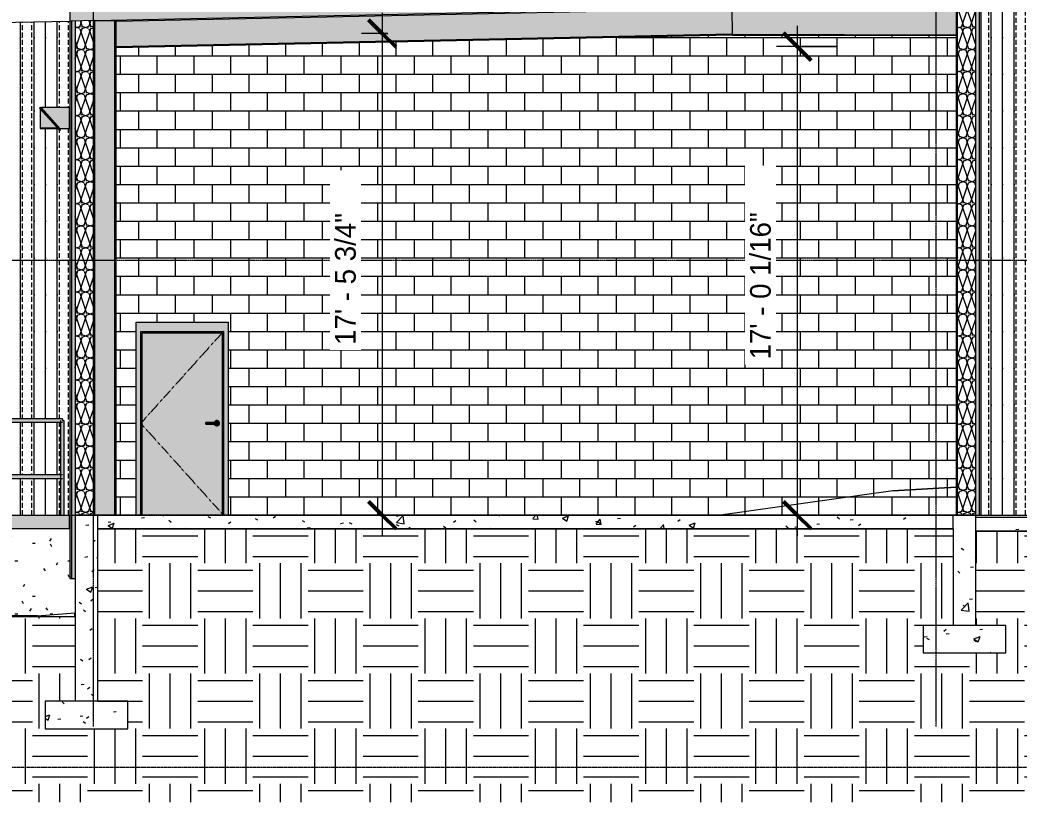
# Model space of a CAD drawing. Header units: inches. Extents: x -12060 to -7983, y -201 to 456.
# Drawn here: x -9318.7 to -8883.7, y -124.9 to 215.6 of the extents above; entities that cross this region are included whole.
import ezdxf

# ---------------------------------------------------------------- set-up
doc = ezdxf.new("R2010")
doc.units = ezdxf.units.IN
doc.header["$MEASUREMENT"] = 0
for name, pattern in [('Aligning Line 1_8_', [0.25, 0.125, -0.125]), ('Dash 1_16_', [0.125, 0.0625, -0.0625]), ('Grid Line 1_2_', [0.875, 0.5, -0.125, 0.125, -0.125])]:
    doc.linetypes.add(name, pattern=pattern)
for name, color, linetype, lineweight in [('A-ANNO-DIMS', 211, 'Continuous', 9), ('A-ANNO-DIMS-96', 211, 'Continuous', 9), ('A-DOOR', 31, 'Continuous', 13), ('A-DOOR-FRAM', 31, 'Continuous', 13), ('A-FLOR-HRAL', 11, 'Continuous', 9), ('A-FLOR-LEVL', 51, 'Continuous', 9), ('A-ROOF', 132, 'Continuous', 13), ('A-ROOF-PATT', 132, 'Continuous', 9), ('A-WALL', 113, 'Continuous', 13), ('A-WALL-PATT', 111, 'Continuous', 13), ('C-BLDG-PADS', 91, 'Continuous', 13), ('C-TOPO', 7, 'Continuous', 9), ('E-LITE-EQPM', 33, 'Continuous', 9), ('G-ANNO-SYMB', 111, 'Aligning Line 1_8_', 9), ('S-BEAM', 12, 'Continuous', 13), ('S-COLS', 52, 'Continuous', 13), ('S-FNDN', 32, 'Continuous', 13), ('S-GRID', 1, 'Continuous', 9)]:
    doc.layers.add(name, color=color, linetype=linetype, lineweight=lineweight)
doc.styles.add('Century Gothic_1', font='ufonts.com_century-gothic.ttf', dxfattribs={"height": 9})
doc.dimstyles.new('OD__1_16__Tol__', dxfattribs={"dimscale": 12, "dimtxt": 9.397514, "dimasz": 1, "dimexe": 0.75, "dimexo": 0.5, "dimgap": 0.75, "dimtad": 1, "dimdec": 4, "dimrnd": 0.0625, "dimzin": 3, "dimdsep": 46, "dimlunit": 4, "dimtxsty": 'Century Gothic_1', "dimblk1": 'OBLIQUE', "dimblk2": 'OBLIQUE', "dimsah": 1, "dimcen": 0.09, "dimdle": 0.75, "dimazin": 0, "dimtfac": 1, "dimtdec": 4, "dimtix": 1, "dimtmove": 0, "dimatfit": 3, "dimfxl": 1, "dimtvp": 1, "dimtfill": 1, "dimfrac": 2, "dimtolj": 1, "dimtzin": 0, "dimarcsym": 2})
pattern_1 = [(161.57, (-8928.8305, 126.48), (-3.8399538, -1.54e-05), [0, -27.322, 3.034, 0]), (18.43, (-8929.7905, 126.48), (-3.8399538, 1.54e-05), [0, -27.322, 3.034, 0]), (108.43, (-8928.8305, 126.48), (1.919622, -9.6005246), [9.106, -21.25]), (71.57, (-8929.7905, 126.48), (1.919622, 9.6005246), [9.106, -21.25])]
pattern_2 = [(50, (-8929.31, 126), (27.5427, -2.4099), [2.88, -31.68]), (355, (-8929.31, 126), (-5.3278, 28.8843), [2.304, -25.344]), (100.451, (-8927.016, 125.8), (22.2153, 26.4739), [2.448, -26.924]), (46.184, (-8929.31, 133.68), (40.9819, -6.3564), [4.32, -47.52]), (96.636, (-8925.896, 133.15), (35.8907, 37.4062), [3.671, -40.386]), (351.184, (-8929.31, 133.68), (35.891, 37.4062), [3.456, -38.016]), (21, (-8925.47, 131.76), (22.921, -15.4607), [2.88, -31.68]), (326, (-8925.47, 131.76), (9.3435, 27.8457), [2.304, -25.344]), (71.451, (-8923.56, 130.472), (32.2648, 12.3844), [2.448, -26.924]), (37.5, (-8929.311, 126), (0.46686, 12.7827), [1.267, -23.77, 1.267, -24.461, -25.44]), (37.5, (-8929.311, 126), (0.46686, 12.7827), [-50.765, 1.267, -24.173]), (7.5, (-8929.31, 126), (10.1016, 15.1451), [1.267, -13.402, 1.267, -23.194, -9.696]), (7.5, (-8929.31, 126), (10.1016, 15.1451), [-39.13, 1.267, -8.429]), (327.5, (-8937.874, 126), (20.49916, -0.86578), [1.267, -8.333, 1.267, -28.685, -39.744]), (327.5, (-8937.874, 126), (20.49916, -0.86578), [-39.552, 1.267, -38.477]), (317.5, (-8941.714, 126), (22.3948, 3.8443), [1.267, -11.213, 1.267, -18.624, -28.224]), (317.5, (-8941.714, 126), (22.3948, 3.8443), [-32.371, 1.267, -26.957])]
pattern_3 = [(0, (-8929.31, 126), (24, 24), [24, -24]), (0, (-8929.31, 135), (24, 24), [24, -24]), (0, (-8929.31, 144), (24, 24), [24, -24]), (90, (-8926.31, 147), (-24, 24), [24, -24]), (90, (-8917.31, 147), (-24, 24), [24, -24]), (90, (-8908.31, 147), (-24, 24), [24, -24])]
pattern_4 = [(0, (-8929.3105, 126), (0, 4.798), []), (315, (-8929.3105, 126), (4.798427, 0), [6.786, -6.786]), (45, (-8929.3105, 126), (4.798427, 0), [6.786, -6.786])]

# ---------------------------------------------------------------- blocks, each defined once
blk = doc.blocks.new('Railing - Lapeyre - 1 1_2_ Post-1355937-BUILDING SECTION - NORTH_SOUTH - LOOKING EAST - _REPAIR GARAGE')
at = {"layer": 'A-FLOR-HRAL'}
h = blk.add_hatch(color=253, dxfattribs=at)
h.paths.add_polyline_path([(-11501.48, 0), (-11500.73, 0), (-11500.75, 16.73), (-11501.48, 16)], flags=0)
h.paths.add_polyline_path([(-11500.73, 16.75), (-11500.75, 41.23), (-11501.48, 40.5), (-11501.45, 17.47), (-11500.75, 16.77)], flags=0)
h = blk.add_hatch(color=253, dxfattribs=at)
h.paths.add_polyline_path([(-11499.98, 0), (-11500.01, 16.03), (-11500.73, 16.73), (-11500.73, 0), (-11499.98, 0)], flags=0)
h.paths.add_polyline_path([(-11500.73, 16.75), (-11499.98, 17.5), (-11500, 40.53), (-11500.73, 41.23), (-11500.73, 16.77)], flags=0)
at = {"layer": 'A-FLOR-HRAL', "color": 8}
for p, q in [((-11501.48, 41.25), (-11501.48, 0)), ((-11499.98, 0), (-11499.98, 41.25))]:
    blk.add_line(p, q, dxfattribs=at)
blk = doc.blocks.new('Railing - Lapeyre - 1 1_2_ Post-V4-BUILDING SECTION - NORTH_SOUTH - LOOKING EAST - _REPAIR GARAGE')
at = {"layer": 'A-FLOR-HRAL'}
h = blk.add_hatch(color=253, dxfattribs=at)
h.paths.add_polyline_path([(-11813.9, 0), (-11812.4, 0), (-11812.42, 16), (-11813.36, 16.03), (-11813.6, 16.16), (-11813.74, 16.3), (-11813.83, 16.47), (-11813.88, 16.66), (-11813.9, 16.56), (-11813.9, 1.94)], flags=0)
h.paths.add_polyline_path([(-11813.9, 16.75), (-11813.83, 17.03), (-11813.74, 17.2), (-11813.6, 17.34), (-11813.44, 17.43), (-11813.25, 17.49), (-11812.87, 17.5), (-11812.4, 17.5), (-11812.42, 40.5), (-11813.34, 40.53), (-11813.65, 40.7), (-11813.74, 40.8), (-11813.85, 41), (-11813.87, 41.06), (-11813.9, 41), (-11813.9, 16.88)], flags=0)
at = {"layer": 'A-FLOR-HRAL', "color": 8}
for p, q in [((-11813.9, 41.25), (-11813.9, 0)), ((-11812.4, 17.5), (-11812.4, 40.5)), ((-11812.4, 0), (-11812.4, 16))]:
    blk.add_line(p, q, dxfattribs=at)
blk = doc.blocks.new('Railing - Lapeyre - 1 1_2_ Post-V5-BUILDING SECTION - NORTH_SOUTH - LOOKING EAST - _REPAIR GARAGE')
at = {"layer": 'A-FLOR-HRAL'}
h = blk.add_hatch(color=253, dxfattribs=at)
h.paths.add_polyline_path([(-11462.65, 0), (-11461.9, 0), (-11461.9, 16.75), (-11462.65, 16)], flags=0)
h.paths.add_polyline_path([(-11461.9, 16.75), (-11461.9, 41.25), (-11462.65, 40.5), (-11462.62, 17.47), (-11462, 16.85)], flags=0)
blk.add_hatch(color=253, dxfattribs=at).paths.add_polyline_path([(-11461.15, 0), (-11461.15, 0), (-11461.17, 41.25), (-11461.9, 41.25), (-11461.9, 0), (-11461.17, 0)], flags=0)
at = {"layer": 'A-FLOR-HRAL', "color": 8}
for p, q in [((-11462.65, 41.25), (-11462.65, 0)), ((-11461.9, 41.25), (-11461.15, 41.25)), ((-11461.15, 0), (-11461.15, 41.25))]:
    blk.add_line(p, q, dxfattribs=at)
blk = doc.blocks.new('Railing - Railing-1339868-BUILDING SECTION - NORTH_SOUTH - LOOKING EAST - _REPAIR GARAGE')
at = {"layer": 'A-FLOR-HRAL'}
blk.add_hatch(color=253, dxfattribs=at).paths.add_polyline_path([(-11461.9, 41.25), (-11461.9, 42), (-11813.34, 41.97), (-11813.52, 41.9), (-11813.74, 41.7), (-11813.79, 41.62), (-11813.87, 41.44), (-11813.9, 41.25), (-11466.49, 41.25)], flags=0)
h = blk.add_hatch(color=253, dxfattribs=at)
h.paths.add_polyline_path([(-11500.73, 41.25), (-11499.98, 40.5), (-11462.62, 40.53), (-11461.9, 41.25), (-11500.53, 41.25)], flags=0)
h.paths.add_polyline_path([(-11539.56, 41.25), (-11538.81, 40.5), (-11501.45, 40.53), (-11500.73, 41.25), (-11539.37, 41.25)], flags=0)
h.paths.add_polyline_path([(-11578.4, 41.25), (-11577.65, 40.5), (-11540.29, 40.53), (-11539.56, 41.25), (-11578.2, 41.25)], flags=0)
h.paths.add_polyline_path([(-11617.23, 41.25), (-11616.48, 40.5), (-11579.12, 40.53), (-11578.4, 41.25), (-11617.03, 41.25)], flags=0)
h.paths.add_polyline_path([(-11656.06, 41.25), (-11655.31, 40.5), (-11617.95, 40.53), (-11617.23, 41.25), (-11655.87, 41.25)], flags=0)
h.paths.add_polyline_path([(-11692.94, 40.5), (-11656.79, 40.53), (-11656.06, 41.25), (-11694.9, 41.25), (-11694.15, 40.5), (-11693.66, 40.5)], flags=0)
h.paths.add_polyline_path([(-11733.73, 41.25), (-11732.98, 40.5), (-11695.62, 40.53), (-11694.9, 41.25), (-11733.53, 41.25)], flags=0)
h.paths.add_polyline_path([(-11772.56, 41.25), (-11771.81, 40.5), (-11734.44, 40.54), (-11733.73, 41.25), (-11772.37, 41.25)], flags=0)
h.paths.add_polyline_path([(-11813.14, 40.5), (-11773.28, 40.53), (-11772.56, 41.25), (-11813.9, 41.25), (-11813.85, 41), (-11813.74, 40.8), (-11813.65, 40.7), (-11813.52, 40.6), (-11813.34, 40.53), (-11813.15, 40.5)], flags=0)
h = blk.add_hatch(color=253, dxfattribs=at)
h.paths.add_polyline_path([(-11461.9, 16.75), (-11462.7, 17.5), (-11500, 17.47), (-11500.73, 16.75), (-11472.98, 16.75)], flags=0)
h.paths.add_polyline_path([(-11539.56, 16.75), (-11500.75, 16.77), (-11501.48, 17.5), (-11538.84, 17.47), (-11539.52, 16.79)], flags=0)
h.paths.add_polyline_path([(-11578.4, 16.75), (-11539.6, 16.79), (-11540.31, 17.5), (-11577.67, 17.47), (-11578.33, 16.81)], flags=0)
h.paths.add_polyline_path([(-11617.23, 16.75), (-11578.4, 16.75), (-11579.15, 17.5), (-11616.5, 17.47), (-11617.14, 16.84)], flags=0)
h.paths.add_polyline_path([(-11628.76, 16.75), (-11617.23, 16.75), (-11617.98, 17.5), (-11655.34, 17.47), (-11656.06, 16.75), (-11641.74, 16.75)], flags=0)
h.paths.add_polyline_path([(-11694.9, 16.75), (-11656.06, 16.75), (-11656.81, 17.5), (-11694.17, 17.47), (-11694.77, 16.88)], flags=0)
h.paths.add_polyline_path([(-11733.73, 16.75), (-11694.9, 16.75), (-11695.65, 17.5), (-11733.02, 17.46), (-11733.58, 16.9)], flags=0)
h.paths.add_polyline_path([(-11772.56, 16.75), (-11733.73, 16.75), (-11734.48, 17.5), (-11771.85, 17.47), (-11772.39, 16.92)], flags=0)
h.paths.add_polyline_path([(-11813.9, 16.75), (-11772.56, 16.75), (-11773.31, 17.5), (-11813.34, 17.47), (-11813.52, 17.4), (-11813.74, 17.2), (-11813.79, 17.13), (-11813.87, 16.94)], flags=0)
h = blk.add_hatch(color=253, dxfattribs=at)
h.paths.add_polyline_path([(-11500.73, 16.75), (-11499.98, 16), (-11462.61, 16.03), (-11461.9, 16.75), (-11498.94, 16.75)], flags=0)
h.paths.add_polyline_path([(-11539.56, 16.75), (-11538.81, 16), (-11501.45, 16.03), (-11500.73, 16.75), (-11537.89, 16.75)], flags=0)
h.paths.add_polyline_path([(-11578.4, 16.75), (-11577.65, 16), (-11540.28, 16.03), (-11539.56, 16.75), (-11576.83, 16.75)], flags=0)
h.paths.add_polyline_path([(-11617.23, 16.75), (-11616.48, 16), (-11579.11, 16.03), (-11578.4, 16.75), (-11615.77, 16.75)], flags=0)
h.paths.add_polyline_path([(-11656.06, 16.75), (-11655.31, 16), (-11617.95, 16.03), (-11617.23, 16.75), (-11654.72, 16.75)], flags=0)
h.paths.add_polyline_path([(-11686.03, 16), (-11656.78, 16.03), (-11656.06, 16.75), (-11694.9, 16.75), (-11694.15, 16)], flags=0)
h.paths.add_polyline_path([(-11719.62, 16), (-11695.61, 16.03), (-11694.9, 16.75), (-11733.73, 16.75), (-11732.98, 16)], flags=0)
h.paths.add_polyline_path([(-11772.56, 16.75), (-11771.81, 16), (-11734.44, 16.04), (-11733.73, 16.75), (-11771.55, 16.75)], flags=0)
h.paths.add_polyline_path([(-11813.15, 16), (-11773.28, 16.03), (-11772.56, 16.75), (-11813.9, 16.75), (-11813.87, 16.56), (-11813.74, 16.3), (-11813.68, 16.22), (-11813.52, 16.1), (-11813.24, 16.01)], flags=0)
at = {"layer": 'A-FLOR-HRAL', "color": 8}
for p, q in [((-11461.9, 42), (-11813.15, 42)), ((-11813.15, 40.5), (-11461.9, 40.5)), ((-11461.9, 42), (-11461.9, 41.25)), ((-11461.9, 17.5), (-11813.15, 17.5)), ((-11813.15, 16), (-11461.9, 16))]:
    blk.add_line(p, q, dxfattribs=at)
for points, knots in [([(-11813.9, 41.25), (-11813.9, 41.32), (-11813.88, 41.41), (-11813.84, 41.54), (-11813.8, 41.63), (-11813.75, 41.69), (-11813.71, 41.74), (-11813.66, 41.79), (-11813.6, 41.85), (-11813.54, 41.89), (-11813.48, 41.92), (-11813.43, 41.94), (-11813.39, 41.96), (-11813.34, 41.97), (-11813.29, 41.99), (-11813.24, 41.99), (-11813.19, 42), (-11813.16, 42), (-11813.15, 42)], [0, 0, 0, 0, 0.0833333, 0.125, 0.1666667, 0.2083333, 0.2291667, 0.25, 0.2916667, 0.3333333, 0.3541667, 0.375, 0.3958333, 0.4166667, 0.4375, 0.4583333, 0.4791667, 0.5, 0.5, 0.5, 0.5]), ([(-11813.15, 40.5), (-11813.16, 40.5), (-11813.19, 40.5), (-11813.24, 40.51), (-11813.29, 40.51), (-11813.34, 40.53), (-11813.39, 40.54), (-11813.43, 40.56), (-11813.48, 40.58), (-11813.52, 40.6), (-11813.56, 40.63), (-11813.62, 40.66), (-11813.66, 40.71), (-11813.71, 40.76), (-11813.75, 40.81), (-11813.8, 40.87), (-11813.84, 40.96), (-11813.88, 41.09), (-11813.9, 41.18), (-11813.9, 41.25)], [0.5, 0.5, 0.5, 0.5, 0.5208333, 0.5416667, 0.5625, 0.5833333, 0.6041667, 0.625, 0.6458333, 0.6666667, 0.6875, 0.7083333, 0.75, 0.7708333, 0.7916667, 0.8333333, 0.875, 0.9166667, 1, 1, 1, 1]), ([(-11813.9, 16.75), (-11813.9, 16.82), (-11813.88, 16.91), (-11813.84, 17.04), (-11813.8, 17.13), (-11813.75, 17.19), (-11813.71, 17.24), (-11813.66, 17.29), (-11813.6, 17.35), (-11813.54, 17.39), (-11813.48, 17.42), (-11813.43, 17.44), (-11813.39, 17.46), (-11813.34, 17.47), (-11813.29, 17.49), (-11813.24, 17.49), (-11813.19, 17.5), (-11813.16, 17.5), (-11813.15, 17.5)], [0, 0, 0, 0, 0.0833333, 0.125, 0.1666667, 0.2083333, 0.2291667, 0.25, 0.2916667, 0.3333333, 0.3541667, 0.375, 0.3958333, 0.4166667, 0.4375, 0.4583333, 0.4791667, 0.5, 0.5, 0.5, 0.5]), ([(-11813.15, 16), (-11813.16, 16), (-11813.19, 16), (-11813.24, 16.01), (-11813.29, 16.01), (-11813.34, 16.03), (-11813.39, 16.04), (-11813.43, 16.06), (-11813.48, 16.08), (-11813.52, 16.1), (-11813.56, 16.13), (-11813.62, 16.16), (-11813.66, 16.21), (-11813.71, 16.26), (-11813.75, 16.31), (-11813.8, 16.37), (-11813.84, 16.46), (-11813.88, 16.59), (-11813.9, 16.68), (-11813.9, 16.75)], [0.5, 0.5, 0.5, 0.5, 0.5208333, 0.5416667, 0.5625, 0.5833333, 0.6041667, 0.625, 0.6458333, 0.6666667, 0.6875, 0.7083333, 0.75, 0.7708333, 0.7916667, 0.8333333, 0.875, 0.9166667, 1, 1, 1, 1])]:
    blk.add_open_spline(points, degree=3, knots=knots, dxfattribs=at)
for name, p in [('Railing - Lapeyre - 1 1_2_ Post-V4-BUILDING SECTION - NORTH_SOUTH - LOOKING EAST - _REPAIR GARAGE', (0, 0)), ('Railing - Lapeyre - 1 1_2_ Post-1355937-BUILDING SECTION - NORTH_SOUTH - LOOKING EAST - _REPAIR GARAGE', (-271.83, 0)), ('Railing - Lapeyre - 1 1_2_ Post-1355937-BUILDING SECTION - NORTH_SOUTH - LOOKING EAST - _REPAIR GARAGE', (-233, 0)), ('Railing - Lapeyre - 1 1_2_ Post-1355937-BUILDING SECTION - NORTH_SOUTH - LOOKING EAST - _REPAIR GARAGE', (-194.17, 0)), ('Railing - Lapeyre - 1 1_2_ Post-1355937-BUILDING SECTION - NORTH_SOUTH - LOOKING EAST - _REPAIR GARAGE', (-155.33, 0)), ('Railing - Lapeyre - 1 1_2_ Post-1355937-BUILDING SECTION - NORTH_SOUTH - LOOKING EAST - _REPAIR GARAGE', (-116.5, 0)), ('Railing - Lapeyre - 1 1_2_ Post-1355937-BUILDING SECTION - NORTH_SOUTH - LOOKING EAST - _REPAIR GARAGE', (-77.67, 0)), ('Railing - Lapeyre - 1 1_2_ Post-1355937-BUILDING SECTION - NORTH_SOUTH - LOOKING EAST - _REPAIR GARAGE', (-38.83, 0)), ('Railing - Lapeyre - 1 1_2_ Post-1355937-BUILDING SECTION - NORTH_SOUTH - LOOKING EAST - _REPAIR GARAGE', (0, 0)), ('Railing - Lapeyre - 1 1_2_ Post-V5-BUILDING SECTION - NORTH_SOUTH - LOOKING EAST - _REPAIR GARAGE', (0, 0))]:
    blk.add_blockref(name, p)
blk = doc.blocks.new('Door-Passage-Single-Flush - 36_ x 80_-1602049-BUILDING SECTION - NORTH_SOUTH - LOOKING EAST - _REPAIR GARAGE')
at = {"layer": 'A-DOOR', "lineweight": 9}
h = blk.add_hatch(color=254, dxfattribs=at)
h.paths.add_polyline_path([(-11392.39, 0), (-11392.39, 79.37), (-11427.14, 79.37), (-11427.14, 0), (-11408.07, 0)], flags=0)
h.paths.add_polyline_path([(-11394.62, 38.82), (-11394.92, 38.86), (-11395.21, 38.98), (-11395.45, 39.16), (-11395.64, 39.41), (-11395.74, 39.61), (-11399.44, 39.62), (-11399.44, 40.39), (-11395.72, 40.39), (-11395.55, 40.7), (-11395.45, 40.84), (-11395.09, 41.07), (-11394.92, 41.14), (-11394.62, 41.18), (-11394.31, 41.14), (-11394.02, 41.02), (-11393.68, 40.7), (-11393.59, 40.59), (-11393.47, 40.31), (-11393.43, 40), (-11393.47, 39.69), (-11393.59, 39.41), (-11393.78, 39.16), (-11394.02, 38.98), (-11394.31, 38.86)], flags=0)
for points in [[(-11395.3, 40), (-11395.32, 40.39), (-11399.44, 40.38), (-11399.44, 40), (-11395.8, 40)], [(-11395.79, 39.61), (-11395.3, 39.62), (-11395.3, 40), (-11399.44, 40), (-11399.44, 39.61), (-11395.8, 39.61)]]:
    blk.add_hatch(color=254, dxfattribs=at).paths.add_polyline_path(points, flags=0)
h = blk.add_hatch(color=254, dxfattribs=at)
h.paths.add_polyline_path([(-11394.62, 38.82), (-11394.31, 38.86), (-11394.02, 38.98), (-11393.78, 39.16), (-11393.59, 39.41), (-11393.47, 39.69), (-11393.43, 40), (-11393.47, 40.31), (-11393.68, 40.7), (-11393.78, 40.84), (-11394.02, 41.02), (-11394.31, 41.14), (-11394.62, 41.18), (-11394.92, 41.14), (-11395.21, 41.02), (-11395.55, 40.7), (-11395.64, 40.59), (-11395.71, 40.39), (-11395.09, 40.35), (-11394.97, 40.38), (-11394.61, 40.36), (-11394.42, 40.26), (-11394.37, 40.2), (-11394.37, 39.8), (-11394.54, 39.65), (-11394.72, 39.61), (-11395.09, 39.65), (-11395.49, 39.61), (-11395.72, 39.61), (-11395.64, 39.41), (-11395.45, 39.16), (-11395.09, 38.93), (-11394.92, 38.86)], flags=0)
h.paths.add_polyline_path([(-11395.3, 39.8), (-11395.24, 40), (-11395.3, 40.1), (-11395.3, 39.9)], flags=0)
h = blk.add_hatch(color=254, dxfattribs=at)
h.paths.add_polyline_path([(-11395.24, 40), (-11394.93, 40), (-11395.3, 40.34), (-11395.27, 40.1), (-11395.24, 40)], flags=0)
h.paths.add_polyline_path([(-11394.61, 40), (-11394.35, 40), (-11394.42, 40.26), (-11394.54, 40.35), (-11394.73, 40.39), (-11395.09, 40.35), (-11395.25, 40.34), (-11394.93, 40), (-11394.63, 40)], flags=0)
h = blk.add_hatch(color=254, dxfattribs=at)
h.paths.add_polyline_path([(-11394.71, 39.61), (-11394.42, 39.74), (-11394.37, 39.88), (-11394.39, 40), (-11394.93, 40), (-11395.23, 39.62), (-11394.97, 39.62), (-11394.72, 39.61)], flags=0)
h.paths.add_polyline_path([(-11395.3, 39.62), (-11394.93, 40), (-11395.24, 40), (-11395.3, 39.66)], flags=0)
at = {"layer": 'A-DOOR-FRAM', "lineweight": 9}
for points in [[(-11389.76, 0), (-11389.76, 84), (-11429.76, 84), (-11429.76, 0), (-11427.76, 0), (-11427.76, 80), (-11391.76, 80), (-11391.76, 0)], [(-11391.76, 0), (-11391.76, 80), (-11427.76, 80), (-11427.76, 0), (-11427.14, 0), (-11427.14, 79.37), (-11392.39, 79.37), (-11392.39, 0)]]:
    blk.add_hatch(color=254, dxfattribs=at).paths.add_polyline_path(points, flags=0)
at = {"layer": 'A-DOOR', "color": 8, "linetype": 'Dash 1_16_', "lineweight": 9}
for p, q in [((-11391.76, 80), (-11427.76, 40)), ((-11427.76, 40), (-11391.76, 0))]:
    blk.add_line(p, q, dxfattribs=at)
at = {"layer": 'A-DOOR', "color": 8, "lineweight": 9}
for p, q in [((-11395.3, 40.39), (-11399.44, 40.39)), ((-11399.44, 40), (-11399.44, 40.39)), ((-11399.44, 39.61), (-11399.44, 40)), ((-11399.44, 39.61), (-11395.3, 39.61))]:
    blk.add_line(p, q, dxfattribs=at)
at = {"layer": 'A-DOOR', "color": 8, "lineweight": 9, "flags": 128}
for points in [[(-11394.71, 40.39), (-11394.71, 40.39), (-11394.72, 40.39), (-11394.72, 40.39), (-11394.72, 40.39), (-11394.73, 40.39), (-11394.73, 40.39), (-11394.74, 40.39), (-11394.74, 40.39), (-11394.75, 40.39), (-11394.76, 40.39), (-11394.77, 40.39), (-11394.78, 40.39), (-11394.79, 40.39), (-11394.8, 40.39), (-11394.82, 40.39), (-11394.83, 40.39), (-11394.85, 40.39), (-11394.86, 40.39), (-11394.88, 40.39), (-11394.89, 40.39), (-11394.91, 40.39), (-11394.93, 40.39), (-11394.95, 40.39), (-11394.97, 40.39), (-11394.99, 40.39), (-11395.01, 40.39), (-11395.03, 40.39), (-11395.05, 40.39), (-11395.07, 40.39), (-11395.09, 40.39), (-11395.11, 40.39), (-11395.13, 40.39), (-11395.16, 40.39), (-11395.18, 40.39), (-11395.2, 40.39), (-11395.23, 40.39), (-11395.25, 40.39), (-11395.27, 40.39), (-11395.3, 40.39), (-11395.3, 40.39)], [(-11395.3, 39.61), (-11395.28, 39.61), (-11395.26, 39.61), (-11395.23, 39.61), (-11395.21, 39.61), (-11395.19, 39.61), (-11395.16, 39.61), (-11395.14, 39.61), (-11395.12, 39.61), (-11395.1, 39.61), (-11395.07, 39.61), (-11395.05, 39.61), (-11395.03, 39.61), (-11395.01, 39.61), (-11394.99, 39.61), (-11394.97, 39.61), (-11394.95, 39.61), (-11394.93, 39.61), (-11394.91, 39.61), (-11394.9, 39.61), (-11394.88, 39.61), (-11394.86, 39.61), (-11394.85, 39.61), (-11394.83, 39.61), (-11394.82, 39.61), (-11394.81, 39.61), (-11394.8, 39.61), (-11394.78, 39.61), (-11394.77, 39.61), (-11394.76, 39.61), (-11394.75, 39.61), (-11394.75, 39.61), (-11394.74, 39.61), (-11394.73, 39.61), (-11394.73, 39.61), (-11394.72, 39.61), (-11394.72, 39.61), (-11394.72, 39.61), (-11394.71, 39.61), (-11394.71, 39.61)]]:
    blk.add_lwpolyline(points, dxfattribs=at)
at = {"layer": 'A-DOOR', "color": 8, "lineweight": 9}
for centre, radius, start, end in [((-11394.62, 40), 1.18, 360, 160.3657), ((-11394.62, 40), 1.18, 199.5633, 360), ((-11394.71, 40), 0.394, 75, 90), ((-11394.71, 40), 0.394, 270, 285), ((-11394.71, 40), 0.394, 0, 30), ((-11394.71, 40), 0.394, 330, 0)]:
    blk.add_arc(centre, radius, start, end, dxfattribs=at)
at = {"layer": 'A-DOOR-FRAM', "color": 8, "lineweight": 9}
for p, q in [((-11427.76, 0), (-11427.76, 80)), ((-11427.76, 80), (-11391.76, 80)), ((-11427.14, 0), (-11427.14, 79.37)), ((-11427.14, 79.37), (-11392.39, 79.37)), ((-11392.39, 79.37), (-11392.39, 0)), ((-11391.76, 80), (-11391.76, 0))]:
    blk.add_line(p, q, dxfattribs=at)
blk = doc.blocks.new('Pathway_Cooper_Streetworks_WKP_Pak_Glass - Pathway_Cooper_Streetworks_WKP_Pak_Glass-V10-BUILDING SECTION - NORTH_SOUTH - LOOKING EAST - _REPAIR GARAGE')
at = {"layer": 'E-LITE-EQPM'}
for color, points in [(10, [(-11463.07, 167.52), (-11462.7, 167.85), (-11471.45, 177.56), (-11471.81, 177.24), (-11463.8, 168.34)]), (8, [(-11463.89, 168.44), (-11471.47, 176.85), (-11471.52, 176.83), (-11471.52, 168.44), (-11468.41, 168.44)]), (10, [(-11462.99, 168.17), (-11462.87, 168.29), (-11471.04, 177.36), (-11471.16, 177.24), (-11463.14, 168.34)]), (10, [(-11462.87, 168.34), (-11458.77, 168.34), (-11458.77, 177.46), (-11471.13, 177.46), (-11462.91, 168.34)])]:
    blk.add_hatch(color=color, dxfattribs=at).paths.add_polyline_path(points, flags=0)
at = {"layer": 'E-LITE-EQPM', "color": 8}
for p, q in [((-11471.45, 177.56), (-11471.81, 177.24)), ((-11471.81, 177.24), (-11463.07, 167.52)), ((-11471.47, 176.85), (-11471.52, 176.83)), ((-11471.47, 176.85), (-11471.52, 176.83)), ((-11471.52, 176.83), (-11471.52, 168.44)), ((-11471.52, 176.83), (-11471.52, 168.44)), ((-11462.7, 167.85), (-11471.45, 177.56)), ((-11471.42, 168.54), (-11471.42, 176.8)), ((-11471.03, 177.36), (-11471.16, 177.24)), ((-11458.77, 177.46), (-11471.13, 177.46)), ((-11471.13, 177.46), (-11471.03, 177.36)), ((-11462.87, 168.29), (-11471.03, 177.36)), ((-11458.77, 168.34), (-11458.77, 177.46)), ((-11471.52, 168.44), (-11463.89, 168.44)), ((-11471.52, 168.44), (-11463.89, 168.44)), ((-11463.98, 168.54), (-11471.42, 168.54)), ((-11462.7, 167.85), (-11463.07, 167.52)), ((-11462.87, 168.29), (-11462.99, 168.17)), ((-11462.91, 168.34), (-11458.77, 168.34))]:
    blk.add_line(p, q, dxfattribs=at)
blk = doc.blocks.new('W-Wide Flange - GIRDER - T_B_D_ - 2-1597228-BUILDING SECTION - NORTH_SOUTH - LOOKING EAST - _REPAIR GARAGE')
at = {"layer": 'S-BEAM', "lineweight": 9}
for points in [[(-11438.54, 214.98), (-11170.52, 220.56), (-11170.53, 221.14), (-11438.67, 215.55), (-11438.64, 215.35), (-11438.54, 215.35)], [(-11438.54, 214.18), (-11170.5, 219.76), (-11170.53, 220.56), (-11438.54, 214.98), (-11438.54, 214.46), (-11438.54, 214.46), (-11438.54, 214.32)], [(-11438.44, 204.83), (-11170.31, 210.42), (-11170.52, 219.76), (-11438.54, 214.18), (-11438.54, 209.5)], [(-11438.43, 204.03), (-11170.29, 209.62), (-11170.31, 210.42), (-11438.44, 204.83), (-11438.43, 204.09)], [(-11438.41, 203.45), (-11170.28, 209.04), (-11170.29, 209.62), (-11438.43, 204.03)]]:
    blk.add_hatch(color=254, dxfattribs=at).paths.add_polyline_path(points, flags=0)
at = {"layer": 'S-BEAM', "color": 8, "lineweight": 9}
for p, q in [((-11170.52, 220.56), (-11438.54, 214.98)), ((-11170.53, 221.14), (-11170.52, 220.56)), ((-11170.52, 220.56), (-11170.5, 219.76)), ((-11170.5, 219.76), (-11170.31, 210.42)), ((-11438.66, 215.35), (-11438.67, 215.55)), ((-11438.44, 204.83), (-11438.54, 209.5)), ((-11438.43, 204.03), (-11170.29, 209.62)), ((-11170.28, 209.04), (-11438.41, 203.45)), ((-11170.31, 210.42), (-11170.29, 209.62)), ((-11170.29, 209.62), (-11170.28, 209.04)), ((-11438.43, 204.03), (-11438.44, 204.83)), ((-11438.41, 203.45), (-11438.43, 204.03))]:
    blk.add_line(p, q, dxfattribs=at)
blk = doc.blocks.new('DIMBLOCK3-BUILDING SECTION - NORTH_SOUTH - LOOKING EAST - _REPAIR GARAGE')
at = {"layer": 'A-ANNO-DIMS-96'}
for p, q in [((-9160.98, 218.75), (-9160.98, -9)), ((-9158.5, 209.75), (-9169.98, 209.75)), ((-9160.98, 209.75), (-9158.5, 209.75)), ((-9158.5, 0), (-9169.98, 0)), ((-9160.98, 0), (-9158.5, 0))]:
    blk.add_line(p, q, dxfattribs=at)
at = {"layer": 'A-ANNO-DIMS-96', "lineweight": 50}
for p, q in [((-9160.98, 209.75), (-9166.98, 215.75)), ((-9160.98, 209.75), (-9154.98, 203.75)), ((-9160.98, 0), (-9166.98, 6)), ((-9160.98, 0), (-9154.98, -6))]:
    blk.add_line(p, q, dxfattribs=at)
at = {"layer": 'A-ANNO-DIMS-96', "color": 0, "insert": (-9181.52, 74.15), "char_height": 9, "width": 73.7481, "attachment_point": 1, "rotation": 90, "line_spacing_factor": 0.984502, "style": 'Century Gothic_1', "bg_fill": 3, "box_fill_scale": 1.25, "bg_fill_color": 256, "bg_fill_true_color": 13158600, "bg_fill_transparency": 0}
blk.add_mtext('17\' - 5 3/4"', dxfattribs=at)
blk = doc.blocks.new('_Oblique')
at = {"color": 0, "linetype": 'ByBlock', "lineweight": -2}
blk.add_line((-0.5, -0.5), (0.5, 0.5), dxfattribs=at)
blk = doc.blocks.new('DIMBLOCK4-BUILDING SECTION - NORTH_SOUTH - LOOKING EAST - _REPAIR GARAGE')
at = {"layer": 'A-ANNO-DIMS-96', "lineweight": 50}
for p, q in [((-8980.3, 204.05), (-8986.3, 210.05)), ((-8980.3, 204.05), (-8974.3, 198.05)), ((-8980.3, 0), (-8986.3, 6)), ((-8980.3, 0), (-8974.3, -6))]:
    blk.add_line(p, q, dxfattribs=at)
at = {"layer": 'A-ANNO-DIMS-96'}
for p, q in [((-8980.3, 213.05), (-8980.3, -9)), ((-8962.73, 204.05), (-8989.3, 204.05)), ((-8980.3, 204.05), (-8962.73, 204.05)), ((-8977.82, 0), (-8989.3, 0)), ((-8980.3, 0), (-8977.82, 0))]:
    blk.add_line(p, q, dxfattribs=at)
at = {"layer": 'A-ANNO-DIMS-96', "color": 0, "insert": (-9000.84, 67.79), "char_height": 9, "width": 82.1611, "attachment_point": 1, "rotation": 90, "line_spacing_factor": 0.984502, "style": 'Century Gothic_1', "bg_fill": 3, "box_fill_scale": 1.25, "bg_fill_color": 256, "bg_fill_true_color": 13158600, "bg_fill_transparency": 0}
blk.add_mtext('17\' - 0 1/16"', dxfattribs=at)

msp = doc.modelspace()

# ---------------------------------------------------------------- hatches: boundary and pattern name
at = {"layer": 'A-ROOF-PATT'}
h = msp.add_hatch(dxfattribs=at)
h.set_pattern_fill('FP_17', color=8, style=0, pattern_type=2)
h.set_pattern_definition(pattern_1)
h.paths.add_polyline_path([(-9296.9899, 215.13552), (-8900.23014, 223.40135), (-8900.23014, 231.40309), (-9296.9899, 223.13726), (-9296.9899, 215.15115)], flags=0)
at = {"layer": 'A-WALL'}
for points in [[(-8900.98014, 0), (-8900.98014, 223.38573), (-8902.48014, 223.35448), (-8902.48014, 0)], [(-9294.7399, -27.63512), (-9294.7399, 215.1824), (-9296.2399, 215.15115), (-9296.2399, -27.63512)]]:
    msp.add_hatch(color=252, dxfattribs=at).paths.add_polyline_path(points, flags=0)
at = {"layer": 'A-WALL', "lineweight": 9}
for points in [[(-8900.23014, 0), (-8900.23014, 223.40135), (-8900.98014, 223.38573), (-8900.98014, 0)], [(-9296.2399, -27.63512), (-9296.2399, 215.15115), (-9296.9899, 215.13552), (-9296.9899, -27.63512)]]:
    msp.add_hatch(color=254, dxfattribs=at).paths.add_polyline_path(points, flags=0)
at = {"layer": 'A-WALL-PATT', "lineweight": 9}
h = msp.add_hatch(dxfattribs=at)
h.set_pattern_fill('FP_20', color=9, style=0, pattern_type=2)
h.set_pattern_definition([(90, (-8639.928, 0), (-16, 1e-15), [16, 0, 0, 0]), (90, (-8645.928, 0), (-16, 1e-15), [16, 0, 0, 0]), (90, (-8644.928, 0), (-16, 1e-15), [2.143, -13.857]), (90, (-8650.928, 0), (-16, 1e-15), [16, 0, 0, 0]), (90, (-8644.928, 3.214), (-16, 1e-15), [2.143, -13.857]), (90, (-8644.928, 6.429), (-16, 1e-15), [2.143, -13.857]), (90, (-8644.928, 9.643), (-16, 1e-15), [2.143, -13.857]), (90, (-8644.928, 12.857), (-16, 1e-15), [2.143, -13.857]), (90, (-8640.928, 0), (-16, 1e-15), [2.143, -13.857]), (90, (-8640.928, 3.214), (-16, 1e-15), [2.143, -13.857]), (90, (-8640.928, 6.429), (-16, 1e-15), [2.143, -13.857]), (90, (-8640.928, 9.643), (-16, 1e-15), [2.143, -13.857]), (90, (-8640.928, 12.857), (-16, 1e-15), [2.143, -13.857])])
h.paths.add_polyline_path([(-8900.23014, 0), (-8843.3664, 0), (-8843.3664, 4), (-8841.3664, 4), (-8841.3664, 0), (-8781.3664, 0), (-8781.3664, 4), (-8779.3664, 4), (-8779.3664, 0), (-8753.3664, 0), (-8753.3664, 4), (-8751.3664, 4), (-8751.3664, 0), (-8691.3664, 0), (-8691.3664, 4), (-8689.3664, 4), (-8689.3664, 0), (-8645.4899, 0), (-8645.4899, 228.70844), (-8900.23014, 223.38573), (-8900.23014, 44.22658)], flags=0)
h.paths.add_polyline_path([(-8753.12411, 5), (-8757.3664, 5), (-8757.3664, 72), (-8685.3664, 72), (-8685.3664, 5), (-8751.3664, 5)], flags=0)
h.paths.add_polyline_path([(-8833.70954, 5), (-8847.3664, 5), (-8847.3664, 72), (-8775.3664, 72), (-8775.3664, 5), (-8831.01236, 5)], flags=0)
h.paths.add_polyline_path([(-8766.1774, 167.52387), (-8781.9274, 167.52387), (-8781.9274, 177.5633), (-8765.1774, 177.5633), (-8765.1774, 167.52387), (-8765.7774, 167.52387)], flags=0)
h = msp.add_hatch(dxfattribs=at)
h.set_pattern_fill('FP_23', color=8, style=0, pattern_type=2)
h.set_pattern_definition(pattern_4)
h.paths.add_polyline_path([(-8910.48014, 0), (-8910.48014, 223.18781), (-8910.98014, 223.13726), (-8910.98014, 0)], flags=0)
h = msp.add_hatch(dxfattribs=at)
h.set_pattern_fill('FP_17', color=8, style=0, pattern_type=2)
h.set_pattern_definition(pattern_1)
h.paths.add_polyline_path([(-8902.48014, 0), (-8902.48014, 223.35448), (-8910.48014, 223.17485), (-8910.48014, 0)], flags=0)
h = msp.add_hatch(dxfattribs=at)
h.set_pattern_fill('FP_19', color=9, style=0, pattern_type=2)
h.set_pattern_definition([(90, (-9280.553, 0), (-16, 1e-15), [16, 0, 0, 0]), (90, (-9286.553, 0), (-16, 1e-15), [16, 0, 0, 0]), (90, (-9285.553, 0), (-16, 1e-15), [2.143, -13.857]), (90, (-9291.553, 0), (-16, 1e-15), [16, 0, 0, 0]), (90, (-9285.553, 3.214), (-16, 1e-15), [2.143, -13.857]), (90, (-9285.553, 6.429), (-16, 1e-15), [2.143, -13.857]), (90, (-9285.553, 9.643), (-16, 1e-15), [2.143, -13.857]), (90, (-9285.553, 12.857), (-16, 1e-15), [2.143, -13.857]), (90, (-9281.553, 0), (-16, 1e-15), [2.143, -13.857]), (90, (-9281.553, 3.214), (-16, 1e-15), [2.143, -13.857]), (90, (-9281.553, 6.429), (-16, 1e-15), [2.143, -13.857]), (90, (-9281.553, 9.643), (-16, 1e-15), [2.143, -13.857]), (90, (-9281.553, 12.857), (-16, 1e-15), [2.143, -13.857])])
h.paths.add_polyline_path([(-9296.9899, 0), (-9296.9899, 215.13552), (-9345.1149, 214.13292), (-9345.1149, 42), (-9300.2399, 41.97444), (-9300.2399, 41.25), (-9299.4899, 41.24959), (-9299.4899, 0), (-9297.1149, 0)], flags=0)
h.paths.add_polyline_path([(-9345.1149, 0), (-9339.82323, 0), (-9339.82323, 16), (-9345.1149, 16)], flags=0)
h.paths.add_polyline_path([(-9338.32323, 0), (-9300.9899, 0), (-9300.9899, 16), (-9338.32323, 16)], flags=0)
h.paths.add_polyline_path([(-9311.32323, 17.5), (-9300.9899, 17.5), (-9300.9899, 40.5), (-9338.32323, 40.5), (-9338.32323, 17.5), (-9324.30461, 17.5)], flags=0)
h.paths.add_polyline_path([(-9339.82323, 17.5), (-9339.82323, 40.5), (-9345.1149, 40.5), (-9345.1149, 17.5), (-9343.77667, 17.5)], flags=0)
h.paths.add_polyline_path([(-9301.4105, 167.52387), (-9302.23399, 168.43845), (-9309.8649, 168.43845), (-9309.82234, 176.84679), (-9309.82792, 176.87237), (-9310.1569, 177.23774), (-9309.79533, 177.5633), (-9309.5059, 177.24185), (-9309.37953, 177.36032), (-9309.47097, 177.46189), (-9297.1149, 177.46189), (-9297.1149, 168.33689), (-9301.25479, 168.33689), (-9301.20966, 168.28677), (-9301.33836, 168.17088), (-9301.04892, 167.84943)], flags=0)
h = msp.add_hatch(dxfattribs=at)
h.set_pattern_fill('FP_17', color=8, style=0, pattern_type=2)
h.set_pattern_definition(pattern_1)
h.paths.add_polyline_path([(-9286.7399, 0), (-9286.7399, 215.34906), (-9294.7399, 215.1824), (-9294.7399, 0), (-9286.8649, 0)], flags=0)
h = msp.add_hatch(dxfattribs=at)
h.set_pattern_fill('FP_23', color=8, style=0, pattern_type=2)
h.set_pattern_definition(pattern_4)
h.paths.add_polyline_path([(-9286.7399, 0), (-9286.2399, 0), (-9286.2399, 215.35948), (-9286.7399, 215.34646), (-9286.7399, 1.93708)], flags=0)
h = msp.add_hatch(dxfattribs=at)
h.set_pattern_fill('FP_21', color=9, style=0, pattern_type=2)
h.set_pattern_definition([(0, (-8650.9275, 0), (0, 8), []), (90, (-8650.9275, 0), (-8, 8), [8, -8])])
h.paths.add_polyline_path([(-9268.10514, 0), (-9268.10514, 84), (-9228.10514, 84), (-9228.10514, 0), (-8911.10514, 0), (-8911.10514, 208.67766), (-9008.62176, 208.92179), (-9008.64109, 209.04016), (-9276.75842, 203.45439), (-9276.88443, 209.50307), (-9276.88443, 0), (-9272.37911, 0)], flags=0)
h.paths.add_polyline_path([(-9277.00617, 215.34646), (-9277.01045, 215.55176), (-9285.36048, 215.34646), (-9277.01045, 215.34646)], flags=0)
h = msp.add_hatch(dxfattribs=at)
h.set_pattern_fill('FP_14', color=8, style=0, pattern_type=2)
h.set_pattern_definition(pattern_2)
h.paths.add_polyline_path([(-9284.7399, -81), (-9284.7399, 0), (-9294.7399, 0), (-9294.7399, -81), (-9289.78828, -81)], flags=0)
h = msp.add_hatch(dxfattribs=at)
h.set_pattern_fill('FP_14', color=8, style=0, pattern_type=2)
h.set_pattern_definition(pattern_2)
h.paths.add_polyline_path([(-8912.03133, -48), (-8902.48014, -48), (-8902.48014, 0), (-8912.48014, 0), (-8912.48014, -48)], flags=0)
h = msp.add_hatch(dxfattribs=at)
h.set_pattern_fill('FP_15', color=9, style=0, pattern_type=2)
h.set_pattern_definition([(0, (-8929.3105, 126), (30.72, 7.68), [1.267, -21.773, 1.267, -21.773, -122.88]), (0, (-8929.3105, 126), (30.72, 7.68), [-46.08, 1.267, -44.813, 1.267, -21.773, -53.76]), (0, (-8929.3105, 126), (30.72, 7.68), [-115.2, 1.267, -14.093, 1.267, -37.133]), (120, (-8917.7905, 129.84), (-22.011075, 22.7643), [1.267, -21.773, 1.267, -21.773, -122.88]), (120, (-8917.7905, 129.84), (-22.011075, 22.7643), [-46.08, 1.267, -44.813, 1.267, -21.773, -53.76]), (120, (-8917.7905, 129.84), (-22.011075, 22.7643), [-115.2, 1.267, -14.093, 1.267, -37.133]), (240, (-8913.9505, 145.2), (-8.708925, -30.4443), [1.267, -21.773, 1.267, -21.773, -122.88]), (240, (-8913.9505, 145.2), (-8.708925, -30.4443), [-46.08, 1.267, -44.813, 1.267, -21.773, -53.76]), (240, (-8913.9505, 145.2), (-8.708925, -30.4443), [-115.2, 1.267, -14.093, 1.267, -37.133])])
h.paths.add_polyline_path([(-9654.7399, -45.21823), (-9642.64299, -45.19106), (-9602.86575, -43.837), (-9311.07474, -43.837), (-9294.7399, -42.48025), (-9294.7399, -27.63512), (-9296.9899, -27.63512), (-9296.9899, -6), (-9654.7399, -6), (-9654.7399, -44.722)], flags=0)
at = {"layer": 'C-BLDG-PADS'}
msp.add_hatch(color=255, dxfattribs=at).paths.add_polyline_path([(-9654.2399, -6), (-9297.1149, -6), (-9297.1149, 0), (-9654.2399, 0), (-9654.2399, -5.11117)], flags=0)
at = {"layer": 'C-BLDG-PADS', "lineweight": 9}
h = msp.add_hatch(dxfattribs=at)
h.set_pattern_fill('FP_14', style=0, pattern_type=2)
h.set_pattern_definition(pattern_2)
h.paths.add_polyline_path([(-9284.7399, -6), (-8912.48014, -6), (-8912.48014, 0), (-9284.7399, 0), (-9284.7399, -5.78301)], flags=0)
h = msp.add_hatch(dxfattribs=at)
h.set_pattern_fill('FP_14', style=0, pattern_type=2)
h.set_pattern_definition(pattern_2)
h.paths.add_polyline_path([(-8637.50794, -7), (-8461.94218, -7), (-8461.94218, -1), (-8902.48014, -1), (-8902.48001, -7), (-8645.4899, -7)], flags=0)
at = {"layer": 'C-TOPO'}
h = msp.add_hatch(dxfattribs=at)
h.set_pattern_fill('FP_22', color=8, style=0, pattern_type=2)
h.set_pattern_definition(pattern_3)
h.paths.add_polyline_path([(-9271.7399, -124.93142), (-8912.48014, -124.93142), (-8912.48014, -60), (-8925.48014, -60), (-8925.48014, -48), (-8912.48014, -48), (-8912.48014, -6.00628), (-9284.7399, -6.00628), (-9284.7399, -81), (-9271.7399, -81), (-9271.7399, -93), (-9284.7399, -93), (-9284.7399, -124.93142)], flags=0)
h = msp.add_hatch(dxfattribs=at)
h.set_pattern_fill('FP_22', color=8, style=0, pattern_type=2)
h.set_pattern_definition(pattern_3)
h.paths.add_polyline_path([(-8535.08211, -124.93142), (-8461.94218, -124.93142), (-8461.94218, -7.00628), (-8902.48014, -7.00628), (-8902.48014, -48), (-8889.48014, -48), (-8889.48014, -60), (-8902.48014, -60), (-8902.48014, -124.93142), (-8571.77368, -124.93142)], flags=0)
h = msp.add_hatch(dxfattribs=at)
h.set_pattern_fill('FP_22', color=8, style=0, pattern_type=2)
h.set_pattern_definition(pattern_3)
h.paths.add_polyline_path([(-9433.79531, -124.93142), (-9294.8649, -124.93142), (-9294.8649, -93), (-9307.7399, -93), (-9307.7399, -81), (-9294.8649, -81), (-9294.8649, -44.17042), (-9411.08514, -44.04461), (-9433.79531, -44.722), (-9765.67136, -45.46737), (-9765.67136, -124.93142), (-9557.96936, -124.93142)], flags=0)
h = msp.add_hatch(dxfattribs=at)
h.set_pattern_fill('FP_22', color=8, style=0, pattern_type=2)
h.set_pattern_definition(pattern_3)
h.paths.add_polyline_path([(-9284.7399, -124.93142), (-9284.7399, -93), (-9294.8649, -93), (-9294.8649, -124.93142), (-9288.99336, -124.93142)], flags=0)
h.paths.add_polyline_path([(-9294.8649, -81), (-9294.7399, -81), (-9294.7399, -44.16036), (-9294.8649, -44.17042), (-9294.8649, -68.54542)], flags=0)
h = msp.add_hatch(dxfattribs=at)
h.set_pattern_fill('FP_22', color=8, style=0, pattern_type=2)
h.set_pattern_definition(pattern_3)
h.paths.add_polyline_path([(-8902.48014, -124.93142), (-8902.48014, -60), (-8912.48014, -60), (-8912.48014, -124.93142), (-8905.11787, -124.93142)], flags=0)
at = {"layer": 'S-BEAM'}
for points in [[(-8911.10514, 209.73988), (-8911.10514, 222.11206), (-9008.85352, 220.04597), (-9008.64021, 209.98405), (-8912.14595, 209.74248)], [(-8911.10514, 209.05647), (-8911.14147, 209.73997), (-9008.64382, 209.98071), (-9008.62424, 209.30061), (-8911.14147, 209.05656)], [(-8911.10514, 208.67766), (-8911.10514, 209.05647), (-9008.62965, 209.30061), (-9008.62176, 208.92179), (-8912.14595, 208.68027)]]:
    msp.add_hatch(color=71, dxfattribs=at).paths.add_polyline_path(points, flags=0)
at = {"layer": 'S-COLS'}
for points in [[(-9286.08714, 0), (-9285.6149, 0), (-9285.6149, 215.34646), (-9286.1149, 215.34646), (-9286.1149, 0)], [(-9285.6149, 0), (-9278.13443, 0), (-9278.13443, 215.34646), (-9285.6149, 215.34646), (-9285.6149, 1.93708)], [(-9277.49589, 0), (-9277.44303, 0), (-9277.44303, 215.34646), (-9278.13443, 215.34646), (-9278.13443, 0), (-9277.53566, 0)], [(-9276.88443, 0), (-9276.88443, 214.46196), (-9276.88443, 214.46205), (-9276.88443, 215.34646), (-9277.44303, 215.34646), (-9277.44303, 0)]]:
    msp.add_hatch(color=71, dxfattribs=at).paths.add_polyline_path(points, flags=0)
at = {"layer": 'S-FNDN', "lineweight": 9}
h = msp.add_hatch(dxfattribs=at)
h.set_pattern_fill('FP_14', color=8, style=0, pattern_type=2)
h.set_pattern_definition(pattern_2)
h.paths.add_polyline_path([(-8925.48014, -60), (-8889.48014, -60), (-8889.48014, -48), (-8925.48014, -48)], flags=0)
h = msp.add_hatch(dxfattribs=at)
h.set_pattern_fill('FP_14', color=8, style=0, pattern_type=2)
h.set_pattern_definition(pattern_2)
h.paths.add_polyline_path([(-9284.7399, -93), (-9271.7399, -93), (-9271.7399, -81), (-9307.7399, -81), (-9307.7399, -93), (-9289.57114, -93)], flags=0)

# ---------------------------------------------------------------- linework, layer by layer
at = {"layer": 'A-FLOR-LEVL', "linetype": 'Grid Line 1_2_'}
for p, q in [((-9815.35271, 111), (-8007.32833, 111)), ((-9862.38581, 0), (-8007.32833, 0))]:
    msp.add_line(p, q, dxfattribs=at)
at = {"layer": 'A-ROOF', "lineweight": 9}
for p, q in [((-9296.9899, 225.6378), (-9296.9899, 215.13552)), ((-9286.1149, 215.36208), (-8911.10514, 223.17479))]:
    msp.add_line(p, q, dxfattribs=at)
at = {"layer": 'A-ROOF', "color": 8, "lineweight": 9}
msp.add_line((-9608.9899, 208.63552), (-9296.9899, 215.13552), dxfattribs=at)
at = {"layer": 'A-WALL', "lineweight": 9}
for p, q in [((-8911.10514, 223.17479), (-8911.10514, 0)), ((-8910.98014, 0), (-8910.98014, 223.17739)), ((-8910.48014, 0), (-8910.48014, 223.18781)), ((-8902.48014, 0), (-8902.48014, 223.35448)), ((-8900.98014, 0), (-8900.98014, 223.38573)), ((-8900.23014, 0), (-8900.23014, 223.40135)), ((-9286.1149, 215.36208), (-9296.9899, 215.13552)), ((-9296.9899, 215.13552), (-9296.9899, -27.63512)), ((-9296.2399, 215.15115), (-9296.2399, -27.63512)), ((-9294.7399, 215.1824), (-9294.7399, -27.63512)), ((-9286.7399, 215.34906), (-9286.7399, 0)), ((-9286.2399, 215.35948), (-9286.2399, 0)), ((-9286.1149, 0), (-9286.1149, 215.36208)), ((-9286.1149, 0), (-9294.7399, 0)), ((-9296.9899, -27.63512), (-9294.7399, -27.63512))]:
    msp.add_line(p, q, dxfattribs=at)
at = {"layer": 'A-WALL', "color": 8, "lineweight": 9}
for p, q in [((-9268.10514, 0), (-9268.10514, 84)), ((-9268.10514, 84), (-9228.10514, 84)), ((-9228.10514, 84), (-9228.10514, 0)), ((-9297.1149, 0), (-9296.9899, 0)), ((-8902.48014, 0), (-8843.3664, 0))]:
    msp.add_line(p, q, dxfattribs=at)
at = {"layer": 'C-BLDG-PADS', "color": 8, "lineweight": 9}
for p in [(-9765.67136, 0), (-9297.1149, -6)]:
    msp.add_line(p, (-9297.1149, 0), dxfattribs=at)
at = {"layer": 'C-BLDG-PADS', "lineweight": 9}
for p, q in [((-8912.48014, 0), (-9284.7399, 0)), ((-8912.48014, -6), (-8912.48014, 0)), ((-8461.94218, -1), (-8902.48014, -1)), ((-9284.7399, -6), (-8912.48014, -6)), ((-8902.48014, -7), (-8461.94218, -7))]:
    msp.add_line(p, q, dxfattribs=at)
at = {"layer": 'C-TOPO', "color": 8}
for p, q in [((-8938.73709, 10.57364), (-9013.73322, 0)), ((-8938.73709, 10.57364), (-9013.73307, 0)), ((-8938.73709, 10.57364), (-8911.10514, 12.12084)), ((-8911.10514, 12.12084), (-8938.73709, 10.57364)), ((-8938.73709, 10.57364), (-8937.76367, 10.69197)), ((-9064.12625, -6.00628), (-9284.73978, -6.00628)), ((-9064.12625, -6.00628), (-8912.4805, -6.00628)), ((-9056.28969, -6), (-9056.33423, -6.00628)), ((-9056.28947, -6), (-9056.33401, -6.00628)), ((-8739.32425, -7.00628), (-8902.48001, -7.00628)), ((-9311.07474, -43.837), (-9294.86478, -42.49062)), ((-9311.07474, -43.837), (-9294.86478, -42.49062)), ((-9294.86478, -42.49062), (-9294.86478, -44.17041)), ((-9294.86478, -44.17041), (-9294.86478, -42.49062)), ((-9311.07474, -43.837), (-9602.86575, -43.837)), ((-9602.86575, -43.837), (-9311.07474, -43.837)), ((-9411.08475, -44.04461), (-9294.86478, -44.17041)), ((-9294.7399, -44.16037), (-9294.86478, -44.17041))]:
    msp.add_line(p, q, dxfattribs=at)
at = {"layer": 'C-TOPO'}
for p, q in [((-9064.12633, -6.00628), (-9284.7399, -6.00628)), ((-8912.48014, -6.00628), (-9064.12633, -6.00628)), ((-8739.32404, -7.00628), (-8902.48014, -7.00628)), ((-9411.08475, -44.04461), (-9294.8649, -44.17042)), ((-9294.8649, -44.17042), (-9294.7399, -44.16036))]:
    msp.add_line(p, q, dxfattribs=at)
at = {"layer": 'G-ANNO-SYMB'}
msp.add_line((-8104.05536, -109.86125), (-9765.67136, -109.86125), dxfattribs=at)
at = {"layer": 'S-BEAM', "color": 8, "lineweight": 9}
for p, q in [((-8911.10514, 209.05647), (-9008.62965, 209.30061)), ((-9008.62176, 208.92179), (-9008.62965, 209.30061)), ((-8911.10514, 208.67766), (-9008.62176, 208.92179))]:
    msp.add_line(p, q, dxfattribs=at)
at = {"layer": 'S-COLS', "color": 8, "lineweight": 9}
for p, q in [((-9286.13106, 215.34646), (-9285.6149, 215.34646)), ((-9285.6149, 215.34646), (-9278.13443, 215.34646)), ((-9278.13443, 215.34646), (-9277.44303, 215.34646)), ((-9277.44303, 215.34646), (-9276.88443, 215.34646)), ((-9277.44303, 0), (-9277.44303, 215.34646)), ((-9276.88443, 0), (-9276.88443, 215.34646))]:
    msp.add_line(p, q, dxfattribs=at)
at = {"layer": 'S-FNDN', "lineweight": 9}
for p, q in [((-9284.7399, 0), (-9286.1149, 0)), ((-9284.7399, -81), (-9284.7399, 0)), ((-8902.48014, 0), (-8912.48014, 0)), ((-8902.48014, -48), (-8902.48014, 0)), ((-8912.48014, -6), (-8912.48014, -48)), ((-9294.7399, -27.63512), (-9294.7399, -81)), ((-8889.48014, -48), (-8925.48014, -48)), ((-8925.48014, -48), (-8925.48014, -60)), ((-8889.48014, -60), (-8889.48014, -48)), ((-8925.48014, -60), (-8889.48014, -60)), ((-9271.7399, -81), (-9307.7399, -81)), ((-9307.7399, -81), (-9307.7399, -93)), ((-9271.7399, -93), (-9271.7399, -81)), ((-9307.7399, -93), (-9271.7399, -93))]:
    msp.add_line(p, q, dxfattribs=at)
at = {"layer": 'S-FNDN', "color": 8, "lineweight": 9}
msp.add_line((-9296.9899, -6), (-9654.7399, -6), dxfattribs=at)
at = {"layer": 'S-GRID', "linetype": 'Grid Line 1_2_'}
for p, q in [((-9286.7399, -92), (-9286.7399, 347.8358)), ((-8919.7399, -92), (-8919.7399, 347.8358))]:
    msp.add_line(p, q, dxfattribs=at)

# ---------------------------------------------------------------- block references
at = {"layer": 'A-DOOR', "color": 8, "lineweight": 9}
msp.add_blockref('Door-Passage-Single-Flush - 36_ x 80_-1602049-BUILDING SECTION - NORTH_SOUTH - LOOKING EAST - _REPAIR GARAGE', (2161.65549, 0), dxfattribs=at)
at = {"layer": 'A-FLOR-HRAL', "color": 8}
msp.add_blockref('Railing - Railing-1339868-BUILDING SECTION - NORTH_SOUTH - LOOKING EAST - _REPAIR GARAGE', (2161.65549, 0), dxfattribs=at)
at = {"layer": 'E-LITE-EQPM', "color": 8}
msp.add_blockref('Pathway_Cooper_Streetworks_WKP_Pak_Glass - Pathway_Cooper_Streetworks_WKP_Pak_Glass-V10-BUILDING SECTION - NORTH_SOUTH - LOOKING EAST - _REPAIR GARAGE', (2161.65549, 0), dxfattribs=at)
at = {"layer": 'S-BEAM', "color": 8, "lineweight": 9}
msp.add_blockref('W-Wide Flange - GIRDER - T_B_D_ - 2-1597228-BUILDING SECTION - NORTH_SOUTH - LOOKING EAST - _REPAIR GARAGE', (2161.65549, 0), dxfattribs=at)

# ---------------------------------------------------------------- next in the draw order: dimensions: what is measured, and where the dimension line sits
at = {"layer": 'A-ANNO-DIMS'}
for base, p1, p2, override, picture, middle in [((-9160.98104, 0), (-9152.49576, 209.75), (-9152.49576, 0), {"dimpost": '<>', "dimfxl": 209.75}, 'DIMBLOCK3-BUILDING SECTION - NORTH_SOUTH - LOOKING EAST - _REPAIR GARAGE', (-9175.20606, 104.875)), ((-8980.30439, 0), (-8956.73014, 204.05413), (-8971.81911, 0), {"dimpost": '<>', "dimfxl": 204.611257}, 'DIMBLOCK4-BUILDING SECTION - NORTH_SOUTH - LOOKING EAST - _REPAIR GARAGE', (-8994.5294, 102.02707))]:
    dim = msp.add_linear_dim(base=base, p1=p1, p2=p2, angle=90, dimstyle='OD__1_16__Tol__', override=override, dxfattribs=at)
    dim.commit()
    dim.dimension.update_dxf_attribs({"geometry": picture, "text_midpoint": middle})

doc.saveas('drawing.dxf')
